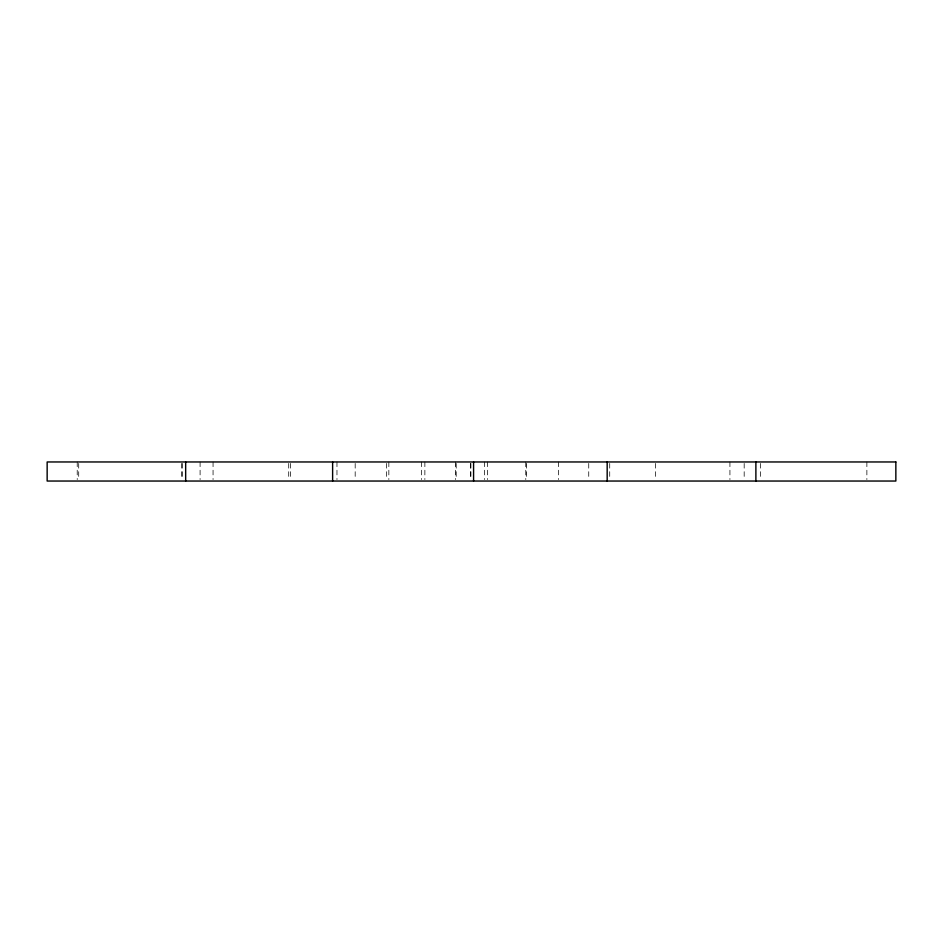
<?xml version="1.0" encoding="UTF-8"?>
<svg xmlns="http://www.w3.org/2000/svg" width="943" height="943" viewBox="0 0 943 943"><rect width="100%" height="100%" fill="white"/><g stroke="black" fill="none" stroke-linecap="round" stroke-linejoin="round"><path stroke-width="0.71" stroke-dasharray="4.71 3.54" d="M866.876 461.964L866.876 479.563M760.541 463.437L760.541 479.563M744.18 463.437L744.18 479.563M729.929 461.964L729.929 479.563M655.491 463.437L655.491 479.563M609.72 463.437L609.72 479.563M588.738 463.437L588.738 479.563M558.621 461.964L558.621 479.563M526.394 463.437L526.394 479.563M525.77 461.964L525.77 479.563M487.472 461.964L487.472 479.563M484.49 461.964L484.49 479.563M470.863 463.437L470.863 479.563M470.698 463.437L470.698 479.563M456.2 463.437L456.2 479.563M455.575 461.964L455.575 479.563M424.869 461.964L424.869 479.563M421.627 461.964L421.627 479.563M388.846 461.964L388.846 479.563M386.654 463.437L386.654 479.563M355.181 463.437L355.181 479.563M336.969 461.964L336.969 479.563M290.527 463.437L290.527 479.563M288.711 463.437L288.711 479.563M213.059 461.964L213.059 479.563M200.093 461.964L200.093 479.563M182.636 463.437L182.636 479.563M181.421 463.437L181.421 479.563M78.705 463.437L78.705 479.563M77.22 461.964L77.22 479.563"/><path stroke-width="1.41" d="M755.885 461.964L755.885 481.036M607.174 461.964L607.174 481.036M473.575 461.964L473.575 481.036M332.62 461.964L332.62 481.036M185.665 461.964L185.665 481.036M895.85 461.964L47.15 461.964L47.15 481.036L895.85 481.036L895.85 461.964"/></g></svg>
